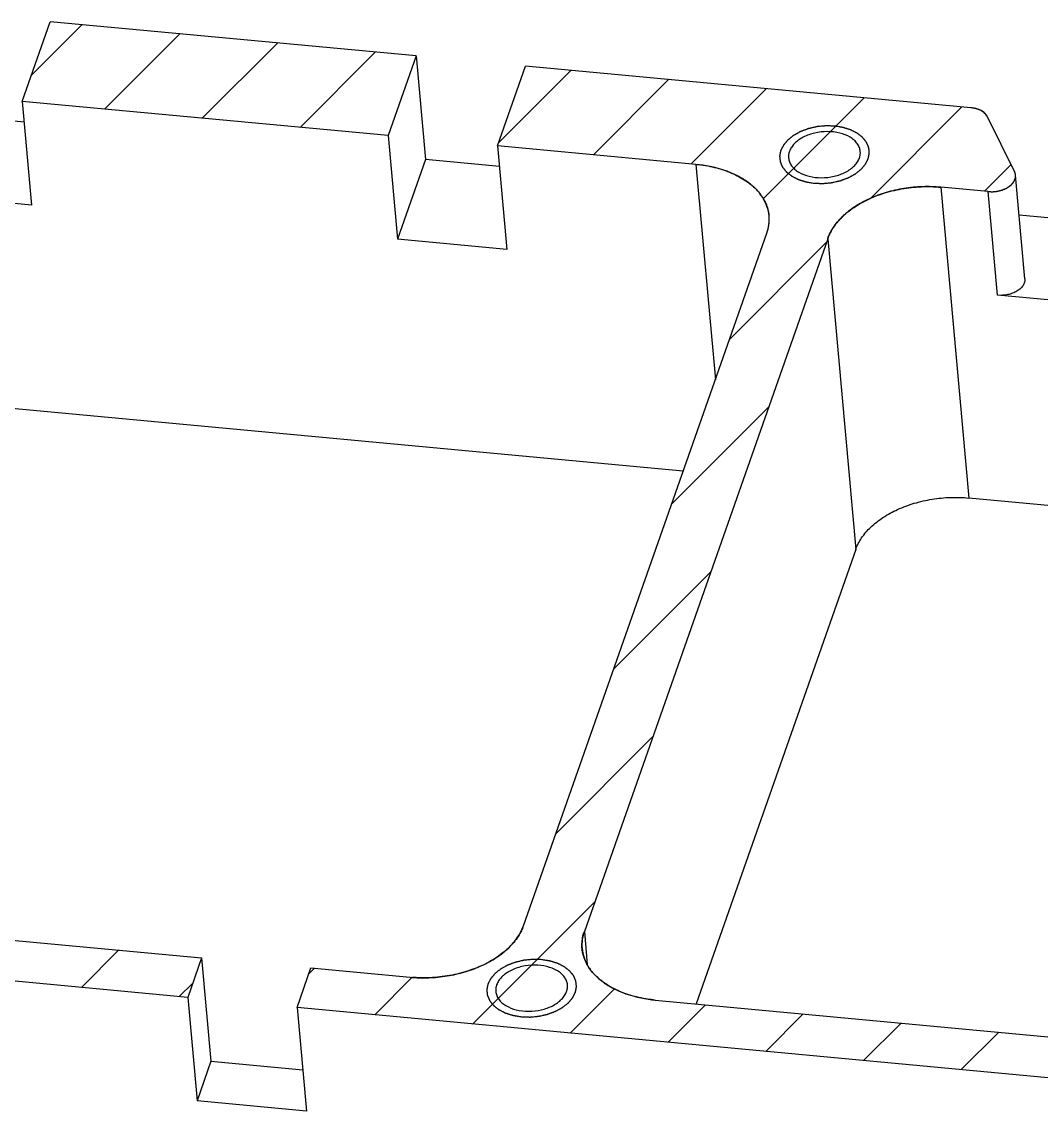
# Model space of a CAD drawing. Header units: millimetres. Extents: x 0 to 420, y 0 to 297.
# Drawn here: x 329.21 to 340.54, y 110.96 to 123.07 of the extents above; entities that cross this region are included whole.
import ezdxf

# ---------------------------------------------------------------- set-up
doc = ezdxf.new("R2010")
doc.units = ezdxf.units.MM
doc.header["$LTSCALE"] = 23.1
doc.layers.get('0').update_dxf_attribs({"linetype": 'CONTINUOUS'})
for name, color, linetype in [('03_ALL_AXES', 7, 'CONTINUOUS'), ('09_ALL_ROUNDS', 7, 'CONTINUOUS'), ('11_ALL_COSMETICS', 7, 'CONTINUOUS'), ('20_ALL_FEATURES', 7, 'CONTINUOUS')]:
    doc.layers.add(name, color=color, linetype=linetype)

msp = doc.modelspace()

# ---------------------------------------------------------------- linework, layer by layer
at = {"color": 4}
for points in [[(338.244, 121.906), (338.236, 121.906), (338.22, 121.907), (338.2, 121.907), (338.183, 121.908), (338.171, 121.908), (338.161, 121.908), (338.154, 121.909), (338.15, 121.909), (338.147, 121.909), (338.144, 121.908), (338.14, 121.908), (338.133, 121.907), (338.119, 121.906), (338.099, 121.904), (338.078, 121.902), (338.064, 121.901), (338.057, 121.9), (338.053, 121.9), (338.05, 121.899), (338.047, 121.899), (338.043, 121.898), (338.036, 121.896), (338.023, 121.893), (338.007, 121.89), (337.991, 121.886), (337.98, 121.883), (337.97, 121.881), (337.963, 121.88), (337.959, 121.879), (337.956, 121.878), (337.953, 121.877), (337.95, 121.876), (337.943, 121.873), (337.934, 121.87), (337.923, 121.866), (337.912, 121.862), (337.901, 121.858), (337.89, 121.853), (337.88, 121.85), (337.874, 121.848), (337.87, 121.846), (337.867, 121.845), (337.865, 121.844), (337.862, 121.842), (337.856, 121.839), (337.848, 121.835), (337.838, 121.829), (337.829, 121.824), (337.819, 121.819), (337.81, 121.814), (337.802, 121.809), (337.796, 121.806), (337.793, 121.804), (337.79, 121.803), (337.788, 121.801), (337.786, 121.799), (337.781, 121.796), (337.774, 121.79), (337.766, 121.784), (337.758, 121.778), (337.75, 121.771), (337.742, 121.765), (337.736, 121.76), (337.731, 121.756), (337.728, 121.754), (337.726, 121.753), (337.725, 121.751), (337.723, 121.748), (337.719, 121.744), (337.714, 121.738), (337.708, 121.731), (337.702, 121.724), (337.696, 121.717), (337.69, 121.71), (337.685, 121.704), (337.681, 121.7), (337.679, 121.698), (337.678, 121.696), (337.677, 121.694), (337.675, 121.691), (337.673, 121.687), (337.67, 121.68), (337.666, 121.673), (337.662, 121.665), (337.658, 121.657), (337.655, 121.651), (337.652, 121.646), (337.65, 121.642), (337.648, 121.639), (337.647, 121.636), (337.646, 121.634), (337.646, 121.632), (337.645, 121.63), (337.645, 121.626), (337.644, 121.622), (337.643, 121.617), (337.641, 121.611), (337.64, 121.603), (337.638, 121.595), (337.637, 121.589), (337.636, 121.583), (337.635, 121.579), (337.635, 121.576), (337.634, 121.574), (337.634, 121.572), (337.634, 121.57), (337.634, 121.567), (337.635, 121.564), (337.635, 121.56), (337.636, 121.555), (337.636, 121.548), (337.637, 121.541), (337.638, 121.533), (337.639, 121.527), (337.639, 121.521), (337.64, 121.517), (337.64, 121.514), (337.64, 121.512), (337.64, 121.51), (337.641, 121.508), (337.642, 121.505), (337.644, 121.502), (337.645, 121.499), (337.647, 121.494), (337.65, 121.488), (337.653, 121.48), (337.656, 121.473), (337.659, 121.467), (337.661, 121.462), (337.663, 121.458), (337.664, 121.455), (337.665, 121.453), (337.665, 121.451), (337.667, 121.449), (337.669, 121.447), (337.671, 121.444), (337.674, 121.441), (337.678, 121.436), (337.682, 121.43), (337.688, 121.424), (337.693, 121.417), (337.699, 121.41), (337.703, 121.404), (337.706, 121.4), (337.708, 121.398), (337.71, 121.396), (337.712, 121.395), (337.714, 121.393), (337.718, 121.39), (337.725, 121.385), (337.732, 121.379), (337.739, 121.373), (337.747, 121.368), (337.754, 121.362), (337.761, 121.357), (337.765, 121.354), (337.767, 121.352), (337.769, 121.35), (337.772, 121.349), (337.775, 121.348), (337.78, 121.345), (337.788, 121.341), (337.797, 121.336), (337.806, 121.332), (337.815, 121.327), (337.824, 121.322), (337.832, 121.319), (337.837, 121.316), (337.84, 121.314), (337.842, 121.313), (337.845, 121.312), (337.849, 121.311), (337.855, 121.309), (337.864, 121.307), (337.874, 121.303), (337.885, 121.3), (337.895, 121.297), (337.906, 121.293), (337.915, 121.291), (337.921, 121.289), (337.924, 121.288), (337.927, 121.287), (337.93, 121.286), (337.934, 121.286), (337.941, 121.284), (337.95, 121.283), (337.962, 121.281), (337.978, 121.278), (337.997, 121.275), (338.013, 121.273), (338.021, 121.271)], [(338.021, 121.271), (338.029, 121.271), (338.045, 121.271), (338.065, 121.27), (338.081, 121.27), (338.093, 121.269), (338.103, 121.269), (338.11, 121.269), (338.114, 121.269), (338.117, 121.269), (338.12, 121.269), (338.124, 121.269), (338.132, 121.27), (338.146, 121.271), (338.166, 121.273), (338.186, 121.275), (338.2, 121.277), (338.207, 121.277), (338.211, 121.278), (338.215, 121.278), (338.217, 121.279), (338.221, 121.28), (338.228, 121.281), (338.242, 121.284), (338.258, 121.288), (338.273, 121.291), (338.285, 121.294), (338.295, 121.296), (338.302, 121.298), (338.306, 121.299), (338.309, 121.299), (338.311, 121.3), (338.315, 121.302), (338.321, 121.304), (338.331, 121.308), (338.342, 121.312), (338.353, 121.316), (338.364, 121.32), (338.375, 121.324), (338.384, 121.327), (338.391, 121.33), (338.394, 121.331), (338.397, 121.332), (338.4, 121.334), (338.403, 121.335), (338.408, 121.338), (338.417, 121.343), (338.426, 121.348), (338.436, 121.353), (338.445, 121.359), (338.455, 121.364), (338.463, 121.368), (338.469, 121.371), (338.472, 121.373), (338.474, 121.374), (338.476, 121.376), (338.479, 121.378), (338.484, 121.382), (338.49, 121.387), (338.498, 121.393), (338.506, 121.4), (338.514, 121.406), (338.522, 121.412), (338.529, 121.418), (338.534, 121.421), (338.536, 121.423), (338.538, 121.425), (338.54, 121.427), (338.542, 121.429), (338.545, 121.433), (338.55, 121.439), (338.557, 121.446), (338.563, 121.453), (338.569, 121.46), (338.575, 121.467), (338.58, 121.473), (338.583, 121.477), (338.585, 121.48), (338.587, 121.481), (338.588, 121.483), (338.589, 121.486), (338.591, 121.491), (338.595, 121.497), (338.599, 121.505), (338.603, 121.512), (338.607, 121.52), (338.61, 121.527), (338.613, 121.532), (338.615, 121.536), (338.616, 121.539), (338.617, 121.541), (338.619, 121.543), (338.619, 121.545), (338.619, 121.548), (338.62, 121.551), (338.621, 121.555), (338.622, 121.56), (338.623, 121.567), (338.625, 121.575), (338.626, 121.582), (338.628, 121.589), (338.629, 121.594), (338.629, 121.598), (338.63, 121.601), (338.63, 121.604), (338.631, 121.606), (338.631, 121.608), (338.63, 121.61), (338.63, 121.614), (338.63, 121.617), (338.629, 121.623), (338.628, 121.629), (338.628, 121.637), (338.627, 121.644), (338.626, 121.651), (338.626, 121.656), (338.625, 121.66), (338.625, 121.663), (338.624, 121.666), (338.624, 121.668), (338.623, 121.67), (338.622, 121.672), (338.621, 121.675), (338.62, 121.679), (338.617, 121.684), (338.615, 121.69), (338.612, 121.697), (338.608, 121.704), (338.606, 121.711), (338.604, 121.715), (338.602, 121.719), (338.601, 121.722), (338.6, 121.725), (338.599, 121.727), (338.598, 121.728), (338.596, 121.73), (338.593, 121.733), (338.591, 121.737), (338.587, 121.741), (338.582, 121.747), (338.577, 121.754), (338.571, 121.761), (338.566, 121.767), (338.561, 121.773), (338.558, 121.777), (338.556, 121.779), (338.555, 121.781), (338.553, 121.782), (338.551, 121.784), (338.546, 121.788), (338.54, 121.793), (338.533, 121.798), (338.525, 121.804), (338.518, 121.81), (338.51, 121.816), (338.504, 121.82), (338.5, 121.824), (338.497, 121.826), (338.496, 121.827), (338.493, 121.828), (338.49, 121.83), (338.485, 121.833), (338.477, 121.836), (338.468, 121.841), (338.459, 121.846), (338.45, 121.85), (338.44, 121.855), (338.433, 121.859), (338.427, 121.862), (338.424, 121.863), (338.422, 121.864), (338.419, 121.865), (338.416, 121.866), (338.41, 121.868), (338.401, 121.871), (338.39, 121.874), (338.38, 121.878), (338.369, 121.881), (338.359, 121.884), (338.35, 121.887), (338.344, 121.889), (338.34, 121.89), (338.338, 121.891), (338.335, 121.891), (338.331, 121.892), (338.324, 121.893), (338.314, 121.895), (338.302, 121.897), (338.287, 121.899), (338.267, 121.902), (338.252, 121.905), (338.244, 121.906)], [(334.99, 112.643), (334.982, 112.643), (334.965, 112.644), (334.945, 112.645), (334.929, 112.645), (334.917, 112.645), (334.907, 112.646), (334.9, 112.646), (334.896, 112.646), (334.893, 112.646), (334.89, 112.646), (334.886, 112.645), (334.879, 112.645), (334.865, 112.643), (334.844, 112.641), (334.824, 112.639), (334.81, 112.638), (334.803, 112.637), (334.799, 112.637), (334.796, 112.637), (334.793, 112.636), (334.789, 112.635), (334.782, 112.633), (334.769, 112.63), (334.753, 112.627), (334.737, 112.623), (334.725, 112.621), (334.716, 112.618), (334.709, 112.617), (334.705, 112.616), (334.702, 112.615), (334.699, 112.614), (334.695, 112.613), (334.689, 112.611), (334.68, 112.607), (334.669, 112.603), (334.658, 112.599), (334.646, 112.595), (334.635, 112.591), (334.626, 112.587), (334.62, 112.585), (334.616, 112.583), (334.613, 112.582), (334.611, 112.581), (334.608, 112.579), (334.602, 112.576), (334.594, 112.572), (334.584, 112.567), (334.575, 112.561), (334.565, 112.556), (334.555, 112.551), (334.547, 112.546), (334.542, 112.543), (334.539, 112.541), (334.536, 112.54), (334.534, 112.539), (334.531, 112.536), (334.527, 112.533), (334.52, 112.528), (334.512, 112.521), (334.504, 112.515), (334.496, 112.509), (334.488, 112.502), (334.481, 112.497), (334.477, 112.493), (334.474, 112.491), (334.472, 112.49), (334.471, 112.488), (334.469, 112.486), (334.465, 112.481), (334.46, 112.476), (334.454, 112.469), (334.448, 112.461), (334.442, 112.454), (334.436, 112.447), (334.431, 112.441), (334.427, 112.437), (334.425, 112.435), (334.423, 112.433), (334.423, 112.431), (334.421, 112.429), (334.419, 112.424), (334.416, 112.418), (334.412, 112.41), (334.408, 112.402), (334.404, 112.394), (334.401, 112.388), (334.398, 112.383), (334.396, 112.379), (334.394, 112.376), (334.393, 112.373), (334.392, 112.371), (334.392, 112.369), (334.391, 112.367), (334.39, 112.363), (334.39, 112.36), (334.389, 112.354), (334.387, 112.348), (334.386, 112.34), (334.384, 112.332), (334.383, 112.326), (334.382, 112.321), (334.381, 112.317), (334.38, 112.313), (334.38, 112.311), (334.379, 112.309), (334.38, 112.307), (334.38, 112.304), (334.38, 112.301), (334.381, 112.297), (334.381, 112.292), (334.382, 112.286), (334.383, 112.278), (334.384, 112.27), (334.384, 112.264), (334.385, 112.259), (334.385, 112.255), (334.386, 112.251), (334.386, 112.249), (334.386, 112.247), (334.387, 112.245), (334.388, 112.243), (334.389, 112.24), (334.391, 112.236), (334.393, 112.231), (334.396, 112.225), (334.399, 112.218), (334.402, 112.21), (334.405, 112.204), (334.407, 112.199), (334.408, 112.195), (334.41, 112.192), (334.411, 112.19), (334.411, 112.188), (334.413, 112.186), (334.415, 112.184), (334.417, 112.181), (334.42, 112.178), (334.423, 112.173), (334.428, 112.168), (334.434, 112.161), (334.439, 112.154), (334.445, 112.147), (334.449, 112.142), (334.452, 112.138), (334.454, 112.135), (334.455, 112.134), (334.457, 112.132), (334.46, 112.13), (334.464, 112.127), (334.47, 112.122), (334.478, 112.116), (334.485, 112.111), (334.493, 112.105), (334.5, 112.099), (334.506, 112.094), (334.511, 112.091), (334.513, 112.089), (334.515, 112.087), (334.517, 112.086), (334.52, 112.085), (334.526, 112.082), (334.533, 112.078), (334.543, 112.074), (334.552, 112.069), (334.561, 112.064), (334.57, 112.06), (334.578, 112.056), (334.583, 112.053), (334.586, 112.052), (334.588, 112.05), (334.591, 112.05), (334.595, 112.048), (334.601, 112.047), (334.609, 112.044), (334.62, 112.04), (334.631, 112.037), (334.641, 112.034), (334.652, 112.03), (334.66, 112.028), (334.667, 112.026), (334.67, 112.025), (334.673, 112.024), (334.676, 112.023), (334.68, 112.023), (334.686, 112.022), (334.696, 112.02), (334.708, 112.018), (334.724, 112.016), (334.743, 112.012), (334.759, 112.01), (334.767, 112.009)], [(334.767, 112.009), (334.775, 112.008), (334.791, 112.008), (334.811, 112.007), (334.827, 112.007), (334.839, 112.007), (334.849, 112.006), (334.856, 112.006), (334.86, 112.006), (334.863, 112.006), (334.866, 112.006), (334.87, 112.007), (334.877, 112.007), (334.892, 112.009), (334.912, 112.011), (334.932, 112.013), (334.946, 112.014), (334.953, 112.015), (334.957, 112.015), (334.96, 112.015), (334.963, 112.016), (334.967, 112.017), (334.974, 112.018), (334.988, 112.021), (335.003, 112.025), (335.019, 112.029), (335.031, 112.031), (335.041, 112.033), (335.047, 112.035), (335.051, 112.036), (335.054, 112.036), (335.057, 112.038), (335.061, 112.039), (335.067, 112.041), (335.077, 112.045), (335.088, 112.049), (335.099, 112.053), (335.11, 112.057), (335.121, 112.061), (335.13, 112.065), (335.137, 112.067), (335.14, 112.068), (335.143, 112.069), (335.145, 112.071), (335.149, 112.073), (335.154, 112.076), (335.162, 112.08), (335.172, 112.085), (335.182, 112.091), (335.191, 112.096), (335.201, 112.101), (335.209, 112.106), (335.215, 112.109), (335.218, 112.11), (335.22, 112.112), (335.222, 112.113), (335.225, 112.115), (335.229, 112.119), (335.236, 112.124), (335.244, 112.131), (335.252, 112.137), (335.26, 112.143), (335.268, 112.149), (335.275, 112.155), (335.279, 112.158), (335.282, 112.161), (335.284, 112.162), (335.286, 112.164), (335.288, 112.166), (335.291, 112.17), (335.296, 112.176), (335.302, 112.183), (335.308, 112.19), (335.314, 112.197), (335.321, 112.205), (335.326, 112.21), (335.329, 112.215), (335.331, 112.217), (335.333, 112.219), (335.334, 112.221), (335.335, 112.223), (335.337, 112.228), (335.341, 112.234), (335.345, 112.242), (335.349, 112.25), (335.352, 112.257), (335.356, 112.264), (335.358, 112.269), (335.36, 112.273), (335.362, 112.276), (335.363, 112.279), (335.364, 112.281), (335.365, 112.283), (335.365, 112.285), (335.366, 112.288), (335.367, 112.292), (335.368, 112.297), (335.369, 112.304), (335.371, 112.312), (335.372, 112.32), (335.373, 112.326), (335.374, 112.331), (335.375, 112.335), (335.376, 112.338), (335.376, 112.341), (335.377, 112.343), (335.376, 112.345), (335.376, 112.348), (335.376, 112.351), (335.375, 112.355), (335.375, 112.36), (335.374, 112.366), (335.373, 112.374), (335.373, 112.382), (335.372, 112.388), (335.371, 112.393), (335.371, 112.397), (335.371, 112.4), (335.37, 112.403), (335.37, 112.405), (335.369, 112.407), (335.368, 112.409), (335.367, 112.412), (335.365, 112.416), (335.363, 112.421), (335.361, 112.427), (335.357, 112.434), (335.354, 112.442), (335.352, 112.448), (335.35, 112.453), (335.348, 112.456), (335.347, 112.459), (335.346, 112.462), (335.345, 112.464), (335.343, 112.465), (335.342, 112.468), (335.339, 112.471), (335.337, 112.474), (335.333, 112.478), (335.328, 112.484), (335.323, 112.491), (335.317, 112.498), (335.312, 112.505), (335.307, 112.51), (335.304, 112.514), (335.302, 112.516), (335.301, 112.518), (335.299, 112.52), (335.296, 112.522), (335.292, 112.525), (335.286, 112.53), (335.278, 112.536), (335.271, 112.541), (335.264, 112.547), (335.256, 112.553), (335.25, 112.558), (335.246, 112.561), (335.243, 112.563), (335.241, 112.564), (335.239, 112.565), (335.236, 112.567), (335.231, 112.57), (335.223, 112.574), (335.214, 112.578), (335.205, 112.583), (335.195, 112.588), (335.186, 112.592), (335.179, 112.596), (335.173, 112.599), (335.17, 112.6), (335.168, 112.602), (335.165, 112.602), (335.162, 112.603), (335.156, 112.605), (335.147, 112.608), (335.136, 112.611), (335.126, 112.615), (335.115, 112.618), (335.105, 112.621), (335.096, 112.624), (335.09, 112.626), (335.086, 112.627), (335.084, 112.628), (335.081, 112.628), (335.077, 112.629), (335.07, 112.63), (335.06, 112.632), (335.048, 112.634), (335.033, 112.636), (335.013, 112.639), (334.997, 112.642), (334.99, 112.643)]]:
    msp.add_open_spline(points, degree=3, knots=[0, 0, 0, 0, 0.015625, 0.03125, 0.039062, 0.046875, 0.054688, 0.058594, 0.060547, 0.0625, 0.064453, 0.066406, 0.070312, 0.078125, 0.09375, 0.109375, 0.117188, 0.121094, 0.123047, 0.125, 0.126953, 0.128906, 0.132812, 0.140625, 0.15625, 0.164062, 0.171875, 0.179688, 0.183594, 0.185547, 0.1875, 0.189453, 0.191406, 0.195312, 0.203125, 0.210938, 0.21875, 0.226562, 0.234375, 0.242188, 0.246094, 0.248047, 0.25, 0.251953, 0.253906, 0.257812, 0.265625, 0.273438, 0.28125, 0.289062, 0.296875, 0.304688, 0.308594, 0.310547, 0.3125, 0.314453, 0.316406, 0.320312, 0.328125, 0.335938, 0.34375, 0.351562, 0.359375, 0.367188, 0.371094, 0.373047, 0.375, 0.376953, 0.378906, 0.382812, 0.390625, 0.398438, 0.40625, 0.414062, 0.421875, 0.429688, 0.433594, 0.435547, 0.4375, 0.439453, 0.441406, 0.445312, 0.453125, 0.460938, 0.46875, 0.476562, 0.484375, 0.488281, 0.492188, 0.496094, 0.498047, 0.5, 0.501953, 0.503906, 0.507812, 0.511719, 0.515625, 0.523438, 0.53125, 0.539062, 0.546875, 0.550781, 0.554688, 0.558594, 0.560547, 0.5625, 0.564453, 0.566406, 0.570312, 0.574219, 0.578125, 0.585938, 0.59375, 0.601562, 0.609375, 0.613281, 0.617188, 0.621094, 0.623047, 0.625, 0.626953, 0.628906, 0.632812, 0.636719, 0.640625, 0.648438, 0.65625, 0.664062, 0.671875, 0.675781, 0.679688, 0.683594, 0.685547, 0.6875, 0.689453, 0.691406, 0.695312, 0.699219, 0.703125, 0.710938, 0.71875, 0.726562, 0.734375, 0.742188, 0.746094, 0.748047, 0.75, 0.751953, 0.753906, 0.757812, 0.765625, 0.773438, 0.78125, 0.789062, 0.796875, 0.804688, 0.808594, 0.810547, 0.8125, 0.814453, 0.816406, 0.820312, 0.828125, 0.835938, 0.84375, 0.851562, 0.859375, 0.867188, 0.871094, 0.873047, 0.875, 0.876953, 0.878906, 0.882812, 0.890625, 0.898438, 0.90625, 0.914062, 0.921875, 0.929688, 0.933594, 0.935547, 0.9375, 0.939453, 0.941406, 0.945312, 0.953125, 0.960938, 0.96875, 0.984375, 1, 1, 1, 1], dxfattribs=at)
at = {"layer": '03_ALL_AXES', "color": 7}
for points, knots in [([(338.531, 121.625), (338.529, 121.64), (338.522, 121.671), (338.498, 121.713), (338.463, 121.752), (338.4, 121.797), (338.299, 121.835), (338.164, 121.85), (338.026, 121.835), (337.917, 121.796), (337.844, 121.752), (337.799, 121.714), (337.765, 121.672), (337.749, 121.641), (337.743, 121.625)], [0, 0, 0, 0, 0.047376, 0.096835, 0.149976, 0.207683, 0.336597, 0.479431, 0.626599, 0.767221, 0.832299, 0.892797, 0.948543, 1, 1, 1, 1]), ([(337.743, 121.625), (337.739, 121.613), (337.733, 121.589), (337.733, 121.565), (337.734, 121.553)], [0, 0, 0, 0, 0.50695, 1, 1, 1, 1]), ([(337.734, 121.553), (337.735, 121.538), (337.743, 121.507), (337.766, 121.464), (337.801, 121.426), (337.864, 121.38), (337.965, 121.342), (338.1, 121.327), (338.239, 121.343), (338.347, 121.381), (338.421, 121.426), (338.466, 121.464), (338.5, 121.506), (338.516, 121.537), (338.521, 121.552)], [0, 0, 0, 0, 0.047376, 0.096835, 0.149976, 0.207683, 0.336597, 0.479431, 0.626599, 0.767221, 0.832299, 0.892797, 0.948543, 1, 1, 1, 1]), ([(338.521, 121.552), (338.525, 121.564), (338.531, 121.588), (338.532, 121.613), (338.531, 121.625)], [0, 0, 0, 0, 0.50695, 1, 1, 1, 1]), ([(335.277, 112.362), (335.275, 112.377), (335.268, 112.408), (335.244, 112.451), (335.209, 112.489), (335.146, 112.534), (335.045, 112.573), (334.91, 112.588), (334.771, 112.572), (334.663, 112.534), (334.59, 112.489), (334.545, 112.451), (334.51, 112.409), (334.495, 112.378), (334.489, 112.362)], [0, 0, 0, 0, 0.047376, 0.096835, 0.149976, 0.207683, 0.336597, 0.479431, 0.626599, 0.767221, 0.832299, 0.892797, 0.948543, 1, 1, 1, 1]), ([(334.489, 112.362), (334.485, 112.351), (334.479, 112.327), (334.479, 112.302), (334.48, 112.29)], [0, 0, 0, 0, 0.50695, 1, 1, 1, 1]), ([(335.267, 112.29), (335.271, 112.301), (335.277, 112.325), (335.278, 112.35), (335.277, 112.362)], [0, 0, 0, 0, 0.50695, 1, 1, 1, 1]), ([(334.48, 112.29), (334.481, 112.275), (334.488, 112.244), (334.512, 112.201), (334.547, 112.163), (334.61, 112.118), (334.711, 112.079), (334.846, 112.064), (334.985, 112.08), (335.093, 112.118), (335.167, 112.163), (335.211, 112.201), (335.246, 112.243), (335.262, 112.274), (335.267, 112.29)], [0, 0, 0, 0, 0.047376, 0.096835, 0.149976, 0.207683, 0.336597, 0.479431, 0.626599, 0.767221, 0.832299, 0.892797, 0.948543, 1, 1, 1, 1])]:
    msp.add_open_spline(points, degree=3, knots=knots, dxfattribs=at)
at = {"layer": '09_ALL_ROUNDS', "color": 7}
for p, q in [((339.76, 122.11), (334.811, 122.572)), ((339.942, 122.011), (340.245, 121.396)), ((340.36, 120.208), (340.256, 121.359)), ((339.951, 121.178), (339.426, 121.227)), ((340.295, 120.919), (341.317, 120.823)), ((341.832, 119.861), (340.055, 120.027))]:
    msp.add_line(p, q, dxfattribs=at)
at = {"layer": '09_ALL_ROUNDS', "color": 4}
msp.add_line((340.055, 120.027), (339.951, 121.178), dxfattribs=at)
at = {"layer": '09_ALL_ROUNDS', "color": 7}
for points, knots in [([(339.942, 122.011), (339.936, 122.025), (339.915, 122.051), (339.873, 122.081), (339.82, 122.101), (339.78, 122.108), (339.76, 122.11)], [0, 0, 0, 0, 0.210487, 0.44749, 0.712471, 1, 1, 1, 1]), ([(339.951, 121.178), (339.989, 121.175), (340.047, 121.178), (340.119, 121.199), (340.167, 121.221), (340.207, 121.25), (340.237, 121.284), (340.254, 121.321), (340.257, 121.347), (340.256, 121.359)], [0, 0, 0, 0, 0.290829, 0.43358, 0.568595, 0.692764, 0.804739, 0.90572, 1, 1, 1, 1]), ([(340.256, 121.359), (340.255, 121.362), (340.254, 121.375), (340.249, 121.388), (340.245, 121.396)], [0, 0, 0, 0, 0.247325, 1, 1, 1, 1]), ([(340.36, 120.208), (340.361, 120.196), (340.358, 120.17), (340.341, 120.132), (340.311, 120.099), (340.271, 120.07), (340.223, 120.047), (340.151, 120.027), (340.093, 120.023), (340.055, 120.027)], [0, 0, 0, 0, 0.09428, 0.195261, 0.307236, 0.431405, 0.56642, 0.709171, 1, 1, 1, 1])]:
    msp.add_open_spline(points, degree=3, knots=knots, dxfattribs=at)
at = {"layer": '11_ALL_COSMETICS', "color": 7}
for p, q in [((329.218, 122.18), (329.529, 123.065)), ((333.595, 122.686), (329.529, 123.065)), ((333.595, 122.686), (333.284, 121.8)), ((334.5, 121.687), (334.811, 122.572)), ((339.76, 122.11), (334.811, 122.572)), ((333.284, 121.8), (329.218, 122.18)), ((339.767, 122.109), (339.76, 122.11)), ((339.942, 122.011), (339.94, 122.016)), ((339.942, 122.011), (340.245, 121.396)), ((336.703, 121.481), (334.5, 121.687)), ((340.248, 121.391), (340.245, 121.396)), ((340.248, 121.389), (340.248, 121.391)), ((340.25, 121.386), (340.248, 121.389)), ((340.251, 121.383), (340.25, 121.386)), ((340.252, 121.38), (340.251, 121.383)), ((340.252, 121.378), (340.252, 121.38)), ((340.253, 121.374), (340.252, 121.378)), ((340.254, 121.372), (340.253, 121.374)), ((340.254, 121.369), (340.254, 121.372)), ((340.255, 121.368), (340.254, 121.369)), ((340.255, 121.366), (340.255, 121.368)), ((340.255, 121.363), (340.255, 121.366)), ((340.256, 121.361), (340.255, 121.363)), ((340.256, 121.359), (340.256, 121.361)), ((339.951, 121.178), (339.426, 121.227)), ((334.788, 113.021), (337.492, 120.718)), ((338.168, 120.655), (335.464, 112.958)), ((327.509, 113.01), (331.211, 112.665)), ((335.439, 112.764), (335.439, 112.765)), ((331.211, 112.665), (331.056, 112.224)), ((331.056, 112.224), (327.354, 112.569)), ((332.271, 112.11), (332.426, 112.551)), ((332.426, 112.551), (333.53, 112.448)), ((341.597, 111.24), (332.271, 112.11)), ((336.252, 112.194), (343.937, 111.477))]:
    msp.add_line(p, q, dxfattribs=at)
at = {"layer": '11_ALL_COSMETICS', "color": 4}
for p, q in [((329.321, 122.472), (329.881, 123.032)), ((330.132, 122.095), (330.968, 122.931)), ((331.218, 121.993), (332.054, 122.829)), ((332.305, 121.892), (333.141, 122.728)), ((334.512, 121.724), (335.314, 122.525)), ((335.564, 121.588), (336.401, 122.424)), ((336.651, 121.486), (337.487, 122.322)), ((337.452, 121.099), (338.574, 122.221)), ((338.643, 121.102), (339.66, 122.12)), ((339.91, 121.182), (340.205, 121.477)), ((337.077, 119.536), (338.153, 120.612)), ((336.434, 117.705), (337.509, 118.781)), ((335.79, 115.874), (336.866, 116.95)), ((335.147, 114.042), (336.223, 115.118)), ((334.221, 111.928), (335.579, 113.287)), ((329.875, 112.334), (330.291, 112.751)), ((332.404, 112.487), (332.464, 112.548)), ((330.961, 112.233), (331.112, 112.383)), ((333.134, 112.03), (333.552, 112.447)), ((335.307, 111.827), (335.799, 112.319)), ((336.394, 111.726), (336.81, 112.142)), ((337.48, 111.624), (337.897, 112.041)), ((338.567, 111.523), (338.983, 111.939)), ((339.653, 111.421), (340.07, 111.838))]:
    msp.add_line(p, q, dxfattribs=at)
at = {"layer": '11_ALL_COSMETICS', "color": 7}
for centre, radius, start, end in [((337.073, 120.871), 0.446, 352.119, 353.3776), ((337.079, 120.87), 0.44, 354.3214, 355.6104), ((337.076, 120.87), 0.443, 353.378, 354.3218), ((337.091, 120.87), 0.428, 5.1647, 5.6169), ((337.091, 120.87), 0.428, 3.2737, 5.1645), ((337.081, 120.87), 0.437, 355.6108, 356.5421), ((337.09, 120.87), 0.429, 1.0163, 3.2733), ((337.087, 120.869), 0.431, 358.7737, 0.2755), ((337.086, 120.87), 0.433, 357.8932, 358.7741), ((337.084, 120.87), 0.435, 356.5418, 357.8929), ((337.089, 120.869), 0.43, 0.2759, 1.0169), ((337.024, 120.882), 0.496, 340.638, 342.6783), ((337.032, 120.88), 0.488, 342.682, 343.3608), ((337.037, 120.878), 0.482, 343.3594, 344.7555), ((337.043, 120.877), 0.477, 344.7567, 345.5753), ((337.048, 120.875), 0.471, 345.5745, 346.8597), ((337.053, 120.874), 0.466, 346.8604, 347.7576), ((337.058, 120.873), 0.461, 347.7571, 348.9944), ((337.062, 120.872), 0.457, 348.9951, 349.9375), ((337.066, 120.872), 0.453, 349.9372, 351.1699), ((337.07, 120.871), 0.449, 351.1703, 352.1193), ((334.308, 113.19), 0.509, 338.6319, 340.6365), ((335.865, 112.806), 0.428, 185.1647, 185.5163), ((333.674, 113.988), 1.547, 264.6694, 265.625), ((336.394, 113.715), 1.527, 263.7039, 264.6675)]:
    msp.add_arc(centre, radius, start, end, dxfattribs=at)
for points, knots in [([(339.94, 122.016), (339.938, 122.019), (339.934, 122.025), (339.929, 122.031), (339.926, 122.035), (339.925, 122.037), (339.924, 122.038), (339.923, 122.04), (339.92, 122.042), (339.917, 122.045), (339.913, 122.049), (339.909, 122.053), (339.905, 122.056), (339.903, 122.059), (339.901, 122.06), (339.899, 122.061), (339.897, 122.062), (339.892, 122.066), (339.886, 122.07), (339.88, 122.073), (339.877, 122.076), (339.874, 122.077), (339.871, 122.079), (339.867, 122.081), (339.86, 122.084), (339.852, 122.087), (339.845, 122.091), (339.841, 122.092), (339.837, 122.094), (339.831, 122.095), (339.824, 122.097), (339.818, 122.099), (339.812, 122.101), (339.808, 122.102), (339.803, 122.103), (339.794, 122.105), (339.782, 122.107), (339.772, 122.109), (339.767, 122.109)], [0, 0, 0, 0, 0.0625, 0.125, 0.140625, 0.15625, 0.164062, 0.171875, 0.1875, 0.21875, 0.25, 0.28125, 0.3125, 0.328125, 0.335938, 0.34375, 0.359375, 0.375, 0.4375, 0.46875, 0.484375, 0.5, 0.515625, 0.53125, 0.5625, 0.625, 0.65625, 0.671875, 0.6875, 0.71875, 0.75, 0.78125, 0.8125, 0.828125, 0.84375, 0.875, 0.9375, 1, 1, 1, 1]), ([(336.703, 121.481), (336.739, 121.478), (336.81, 121.469), (336.912, 121.448), (337.009, 121.42), (337.1, 121.386), (337.185, 121.345), (337.261, 121.298), (337.329, 121.247), (337.388, 121.19), (337.436, 121.129), (337.474, 121.065), (337.501, 120.998), (337.512, 120.946), (337.516, 120.917), (337.517, 120.911)], [0, 0, 0, 0, 0.081633, 0.163265, 0.244898, 0.326531, 0.408163, 0.489796, 0.571429, 0.653061, 0.734694, 0.816327, 0.897959, 0.979592, 1, 1, 1, 1]), ([(339.951, 121.178), (339.96, 121.178), (339.974, 121.178), (339.989, 121.177), (339.996, 121.177), (340, 121.177), (340.006, 121.177), (340.013, 121.178), (340.022, 121.179), (340.032, 121.18), (340.04, 121.181), (340.044, 121.181), (340.049, 121.182), (340.055, 121.183), (340.064, 121.185), (340.075, 121.188), (340.086, 121.19), (340.094, 121.192), (340.098, 121.193), (340.102, 121.195), (340.108, 121.197), (340.116, 121.2), (340.124, 121.203), (340.132, 121.206), (340.141, 121.209), (340.15, 121.214), (340.161, 121.22), (340.17, 121.226), (340.176, 121.229), (340.18, 121.231), (340.183, 121.234), (340.187, 121.237), (340.191, 121.24), (340.196, 121.244), (340.2, 121.248), (340.205, 121.251), (340.208, 121.254), (340.211, 121.256), (340.213, 121.258), (340.214, 121.259), (340.215, 121.261), (340.218, 121.265), (340.224, 121.271), (340.229, 121.278), (340.234, 121.284), (340.237, 121.287), (340.238, 121.29), (340.239, 121.293), (340.241, 121.297), (340.243, 121.301), (340.245, 121.305), (340.247, 121.31), (340.249, 121.313), (340.25, 121.316), (340.251, 121.318), (340.251, 121.321), (340.252, 121.324), (340.253, 121.327), (340.254, 121.336), (340.255, 121.344), (340.256, 121.35)], [0, 0, 0, 0, 0.0625, 0.09375, 0.101562, 0.109375, 0.125, 0.140625, 0.15625, 0.1875, 0.203125, 0.210938, 0.21875, 0.234375, 0.25, 0.28125, 0.3125, 0.328125, 0.335938, 0.34375, 0.359375, 0.375, 0.40625, 0.421875, 0.4375, 0.46875, 0.5, 0.53125, 0.546875, 0.554688, 0.5625, 0.578125, 0.59375, 0.609375, 0.625, 0.640625, 0.65625, 0.664062, 0.667969, 0.671875, 0.679688, 0.6875, 0.71875, 0.75, 0.765625, 0.78125, 0.789062, 0.796875, 0.8125, 0.828125, 0.84375, 0.859375, 0.875, 0.882812, 0.890625, 0.898438, 0.90625, 0.921875, 0.9375, 1, 1, 1, 1]), ([(340.256, 121.35), (340.256, 121.35), (340.256, 121.351), (340.256, 121.352), (340.256, 121.355), (340.256, 121.357), (340.256, 121.359)], [0, 0, 0, 0, 0.125, 0.25, 0.5, 1, 1, 1, 1]), ([(334.782, 113.004), (334.775, 112.986), (334.756, 112.946), (334.719, 112.884), (334.667, 112.819), (334.606, 112.757), (334.535, 112.699), (334.456, 112.646), (334.369, 112.597), (334.276, 112.555), (334.177, 112.519), (334.074, 112.489), (333.967, 112.466), (333.858, 112.45), (333.748, 112.442), (333.647, 112.441), (333.583, 112.444), (333.556, 112.446)], [0, 0, 0, 0, 0.052389, 0.121252, 0.190116, 0.258979, 0.327842, 0.396705, 0.465568, 0.534432, 0.603295, 0.672158, 0.741021, 0.809884, 0.878748, 0.947611, 1, 1, 1, 1]), ([(335.439, 112.768), (335.437, 112.784), (335.436, 112.824), (335.443, 112.887), (335.455, 112.934), (335.464, 112.958)], [0, 0, 0, 0, 0.25974, 0.62987, 1, 1, 1, 1]), ([(336.227, 112.197), (336.2, 112.2), (336.138, 112.208), (336.044, 112.228), (335.947, 112.255), (335.855, 112.29), (335.771, 112.331), (335.694, 112.377), (335.626, 112.429), (335.568, 112.486), (335.519, 112.546), (335.482, 112.611), (335.455, 112.678), (335.443, 112.729), (335.44, 112.758), (335.439, 112.764)], [0, 0, 0, 0, 0.063341, 0.146599, 0.229858, 0.313117, 0.396375, 0.479634, 0.562892, 0.646151, 0.72941, 0.812668, 0.895927, 0.979185, 1, 1, 1, 1])]:
    msp.add_open_spline(points, degree=3, knots=knots, dxfattribs=at)
msp.add_open_spline([(338.168, 120.655), (338.176, 120.678), (338.196, 120.724), (338.237, 120.792), (338.289, 120.857), (338.35, 120.919), (338.421, 120.977), (338.5, 121.03), (338.586, 121.078), (338.68, 121.121), (338.779, 121.157), (338.882, 121.187), (338.989, 121.209), (339.098, 121.225), (339.208, 121.234), (339.318, 121.235), (339.39, 121.23), (339.426, 121.227)], degree=3, dxfattribs=at)
at = {"layer": '20_ALL_FEATURES', "color": 7}
for p, q in [((329.218, 122.18), (329.529, 123.065)), ((333.595, 122.686), (329.529, 123.065)), ((333.595, 122.686), (333.284, 121.8)), ((333.595, 122.686), (333.699, 121.534)), ((334.5, 121.687), (334.811, 122.572)), ((329.218, 122.18), (329.322, 121.029)), ((333.284, 121.8), (329.218, 122.18)), ((329.239, 121.951), (328.418, 122.027)), ((333.284, 121.8), (333.388, 120.649)), ((334.5, 121.687), (334.604, 120.536)), ((336.703, 121.481), (334.5, 121.687)), ((333.699, 121.534), (333.388, 120.649)), ((334.52, 121.458), (333.699, 121.534)), ((329.322, 121.029), (328.107, 121.142)), ((334.788, 113.021), (337.492, 120.718)), ((334.604, 120.536), (333.388, 120.649)), ((338.168, 120.655), (335.464, 112.958)), ((336.562, 118.07), (327.639, 118.903)), ((343.073, 117.462), (339.738, 117.773)), ((338.48, 117.201), (336.706, 112.152)), ((327.509, 113.01), (331.211, 112.665)), ((331.211, 112.665), (331.056, 112.224)), ((331.211, 112.665), (331.315, 111.514)), ((331.056, 112.224), (327.354, 112.569)), ((332.271, 112.11), (332.426, 112.551)), ((332.426, 112.551), (333.53, 112.448)), ((331.056, 112.224), (331.16, 111.073)), ((332.271, 112.11), (332.375, 110.959)), ((341.597, 111.24), (332.271, 112.11)), ((336.252, 112.194), (343.937, 111.477)), ((331.315, 111.514), (331.16, 111.073)), ((331.315, 111.514), (332.334, 111.419)), ((332.375, 110.959), (331.16, 111.073))]:
    msp.add_line(p, q, dxfattribs=at)
at = {"layer": '20_ALL_FEATURES', "color": 4}
for p, q in [((336.703, 121.481), (336.92, 119.088)), ((339.426, 121.227), (339.738, 117.773)), ((338.168, 120.655), (338.48, 117.201)), ((335.464, 112.958), (335.497, 112.585))]:
    msp.add_line(p, q, dxfattribs=at)
at = {"layer": '20_ALL_FEATURES', "color": 7}
for points, knots in [([(337.517, 120.908), (337.514, 120.944), (337.497, 121.017), (337.446, 121.119), (337.37, 121.212), (337.27, 121.295), (337.15, 121.365), (336.963, 121.441), (336.809, 121.471), (336.703, 121.481)], [0, 0, 0, 0, 0.101021, 0.205688, 0.316942, 0.436635, 0.565481, 0.703209, 1, 1, 1, 1]), ([(339.426, 121.227), (339.358, 121.233), (339.221, 121.237), (339.016, 121.217), (338.819, 121.173), (338.635, 121.105), (338.472, 121.016), (338.335, 120.91), (338.231, 120.79), (338.184, 120.7), (338.168, 120.655)], [0, 0, 0, 0, 0.138897, 0.279201, 0.417724, 0.551432, 0.677736, 0.794808, 0.901952, 1, 1, 1, 1]), ([(337.492, 120.718), (337.503, 120.749), (337.518, 120.812), (337.52, 120.876), (337.517, 120.908)], [0, 0, 0, 0, 0.50695, 1, 1, 1, 1]), ([(338.48, 117.201), (338.496, 117.246), (338.543, 117.337), (338.647, 117.457), (338.784, 117.563), (338.947, 117.651), (339.131, 117.719), (339.329, 117.764), (339.533, 117.784), (339.67, 117.78), (339.738, 117.773)], [0, 0, 0, 0, 0.098048, 0.205192, 0.322265, 0.448568, 0.582276, 0.720799, 0.861103, 1, 1, 1, 1]), ([(333.53, 112.448), (333.598, 112.442), (333.735, 112.438), (333.939, 112.458), (334.137, 112.503), (334.321, 112.571), (334.484, 112.659), (334.62, 112.765), (334.725, 112.885), (334.772, 112.976), (334.788, 113.021)], [0, 0, 0, 0, 0.138897, 0.279201, 0.417723, 0.551431, 0.677734, 0.794807, 0.901951, 1, 1, 1, 1]), ([(335.464, 112.958), (335.453, 112.927), (335.437, 112.864), (335.436, 112.799), (335.439, 112.768)], [0, 0, 0, 0, 0.506949, 1, 1, 1, 1]), ([(335.439, 112.768), (335.442, 112.732), (335.458, 112.659), (335.509, 112.557), (335.586, 112.463), (335.686, 112.381), (335.805, 112.311), (335.992, 112.235), (336.147, 112.204), (336.252, 112.194)], [0, 0, 0, 0, 0.101022, 0.205689, 0.316943, 0.436636, 0.565482, 0.703209, 1, 1, 1, 1])]:
    msp.add_open_spline(points, degree=3, knots=knots, dxfattribs=at)

doc.saveas('drawing.dxf')
